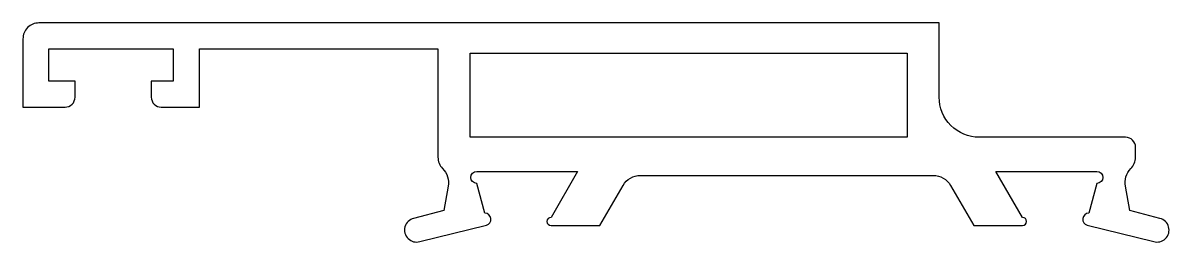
# Model space of a CAD drawing. Extents: x 124.6 to 181.8, y 220.1 to 231.
import ezdxf

# ---------------------------------------------------------------- set-up
doc = ezdxf.new("R2010")
doc.units = 0
doc.layers.get('0').update_dxf_attribs({"linetype": 'CONTINUOUS'})

msp = doc.modelspace()

# ---------------------------------------------------------------- linework, layer by layer
at = {"color": 0}
msp.add_lwpolyline([(147.264, 223.032, -1), (147.264, 223.632), (152.297, 223.632), (150.97, 221.332, 1), (150.97, 220.932), (153.41, 220.932), (154.565, 222.932, -0.267949), (155.431, 223.432), (170.031, 223.432, -0.267949), (170.897, 222.932), (172.051, 220.932), (174.492, 220.932, 1), (174.492, 221.332), (173.164, 223.632), (178.197, 223.632, -1), (178.197, 223.032), (177.791, 221.542, 0.890254), (177.717, 220.95), (181.03, 220.129, 1.019099), (181.343, 221.288), (179.832, 221.684), (179.617, 222.889, -0.244279), (179.891, 223.769, 0.198024), (180.124, 224.333), (180.124, 224.832, 0.414214), (179.624, 225.332), (172.331, 225.332, -0.414214), (170.331, 227.332), (170.331, 231.032), (125.431, 231.032, 0.414214), (124.631, 230.232), (124.631, 226.832), (126.731, 226.832, 0.414214), (127.231, 227.332), (127.231, 228.132), (125.931, 228.132), (125.931, 229.732), (132.131, 229.732), (132.131, 228.132), (131.031, 228.132), (131.031, 227.332, 0.414214), (131.531, 226.832), (133.431, 226.832), (133.431, 229.732), (145.331, 229.732), (145.331, 224.34, 0.19934), (145.566, 223.773, -0.245712), (145.845, 222.889), (145.63, 221.684), (144.119, 221.288, 1.019099), (144.431, 220.129), (147.745, 220.95, 0.890254), (147.67, 221.542)], format="xyb", close=True, dxfattribs=at)
msp.add_lwpolyline([(146.931, 225.332), (146.931, 229.532), (168.731, 229.532), (168.731, 225.332)], close=True, dxfattribs=at)

doc.saveas('drawing.dxf')
